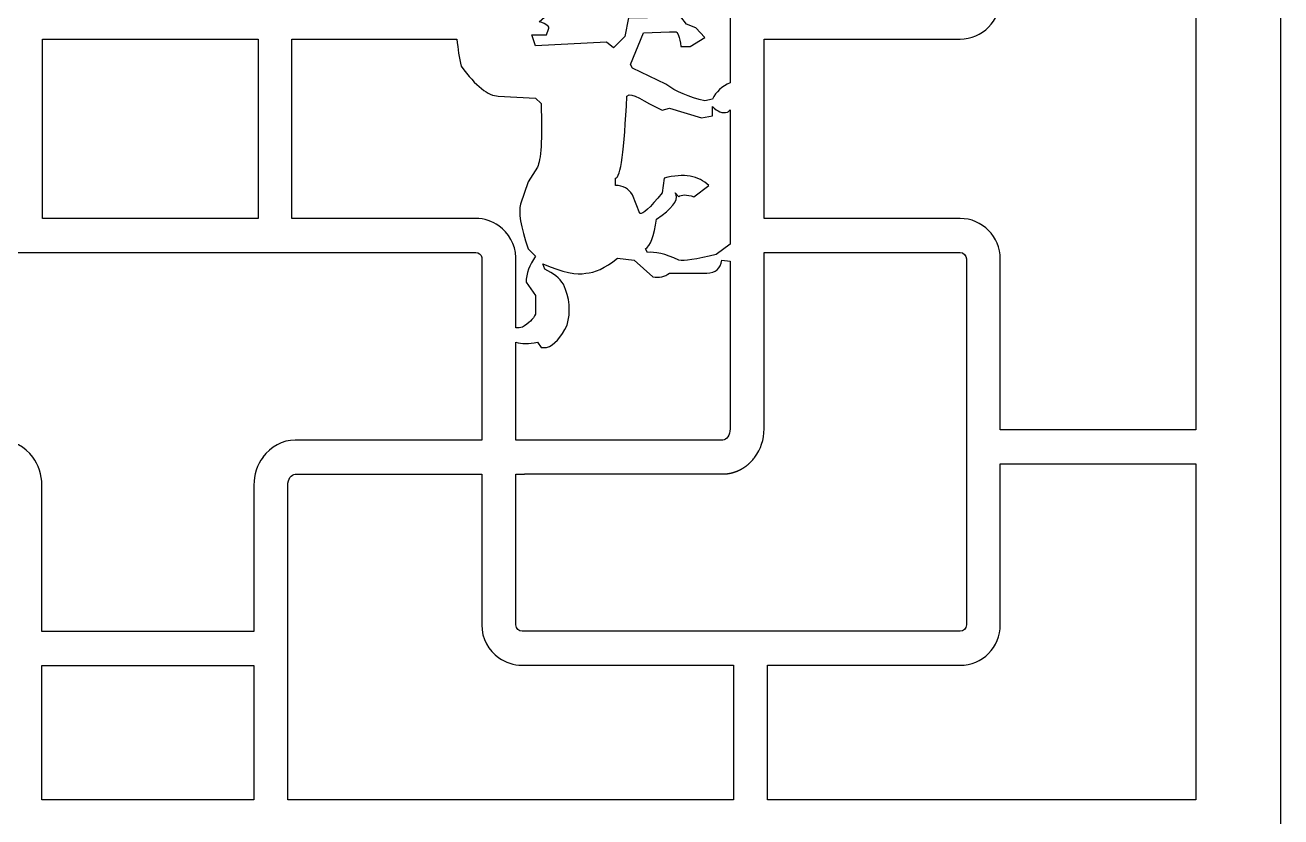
# Model space of a CAD drawing. Header units: centimetres. Extents: x 22.2 to 27, y -9 to 9.
# Drawn here: x 24.347 to 27, y 2.945 to 4.618 of the extents above; entities that cross this region are included whole.
import ezdxf

# ---------------------------------------------------------------- set-up
doc = ezdxf.new("R2010")
doc.units = ezdxf.units.CM
doc.header["$MEASUREMENT"] = 0
doc.layers.add('layer 1', color=7, linetype='Continuous')

msp = doc.modelspace()

# ---------------------------------------------------------------- linework, layer by layer
at = {"layer": 'layer 1', "color": 250}
for points, knots in [([(22.21547, -9.0002), (22.21547, -9.0002), (22.21547, 9.00077), (22.21547, 9.00077), (22.21547, 9.00077), (22.21547, 9.00077), (26.99978, 9.00077), (26.99978, 9.00077), (26.99978, 9.00077), (26.99978, 9.00077), (26.99978, -9.0002), (26.99978, -9.0002), (26.99978, -9.0002), (26.99978, -9.0002), (22.21547, -9.0002), (22.21547, -9.0002)], [0, 0, 0, 0, 0.2, 0.2, 0.2, 0.2, 0.4, 0.4, 0.4, 0.4, 0.6, 0.6, 0.6, 0.6, 1, 1, 1, 1]), ([(25.38268, 4.66163), (25.38268, 4.66163), (25.42098, 4.66486), (25.42098, 4.66486), (25.42098, 4.66486), (25.42098, 4.66486), (25.45634, 4.65688), (25.45634, 4.65688), (25.45634, 4.65688), (25.45634, 4.65688), (25.46046, 4.64904), (25.46046, 4.64904), (25.46046, 4.64904), (25.46046, 4.64904), (25.43294, 4.62525), (25.43294, 4.62525), (25.43294, 4.62525), (25.4485, 4.62024), (25.45506, 4.61509), (25.45261, 4.60982), (25.45261, 4.60982), (25.45261, 4.60982), (25.44837, 4.59773), (25.44837, 4.59773), (25.44837, 4.59773), (25.44837, 4.59773), (25.41712, 4.59773), (25.41712, 4.59773), (25.41712, 4.59773), (25.41712, 4.59773), (25.4251, 4.57433), (25.4251, 4.57433), (25.4251, 4.57433), (25.4251, 4.57433), (25.57464, 4.5823), (25.57464, 4.5823), (25.57464, 4.5823), (25.57464, 4.5823), (25.59007, 4.57021), (25.59007, 4.57021), (25.59007, 4.57021), (25.59007, 4.57021), (25.61386, 4.594), (25.61386, 4.594), (25.61386, 4.594), (25.61386, 4.594), (25.62171, 4.63322), (25.62171, 4.63322), (25.62171, 4.63322), (25.62171, 4.63322), (25.66131, 4.63322), (25.66131, 4.63322), (25.66131, 4.63322), (25.66131, 4.63322), (25.73203, 4.63561), (25.73203, 4.63561), (25.73203, 4.63561), (25.73203, 4.63561), (25.74374, 4.61979), (25.74374, 4.61979), (25.74374, 4.61979), (25.74374, 4.61979), (25.76341, 4.6122), (25.76341, 4.6122), (25.76341, 4.6122), (25.76341, 4.6122), (25.78296, 4.59227), (25.78296, 4.59227), (25.78296, 4.59227), (25.78296, 4.59227), (25.75171, 4.5726), (25.75171, 4.5726), (25.75171, 4.5726), (25.75171, 4.5726), (25.73203, 4.5726), (25.73203, 4.5726), (25.73203, 4.5726), (25.72934, 4.59369), (25.72535, 4.60423), (25.72008, 4.60423), (25.72008, 4.60423), (25.72008, 4.60423), (25.70838, 4.60423), (25.70838, 4.60423), (25.70838, 4.60423), (25.70838, 4.60423), (25.65334, 4.60185), (25.65334, 4.60185), (25.65334, 4.60185), (25.65334, 4.60185), (25.62582, 4.53485), (25.62582, 4.53485), (25.62582, 4.53485), (25.62582, 4.53485), (25.62968, 4.52688), (25.62968, 4.52688), (25.62968, 4.52688), (25.62968, 4.52688), (25.7004, 4.49313), (25.7004, 4.49313), (25.7004, 4.49313), (25.72149, 4.47757), (25.74901, 4.46574), (25.78296, 4.45776), (25.78296, 4.45776), (25.78296, 4.45776), (25.79877, 4.46188), (25.79877, 4.46188), (25.79877, 4.46188), (25.80653, 4.47702), (25.81888, 4.48851), (25.83606, 4.49635), (25.83606, 4.49635), (25.83606, 4.49635), (25.83606, 4.99721), (25.83606, 4.99721), (25.83606, 4.99721), (25.83606, 5.01005), (25.82901, 5.02056), (25.82038, 5.02056), (25.82038, 5.02056), (25.82038, 5.02056), (25.38358, 5.02056), (25.38358, 5.02056), (25.38358, 5.02056), (25.38358, 5.02056), (25.38358, 4.85424), (25.38358, 4.85424), (25.38358, 4.85424), (25.38358, 4.85424), (25.38353, 4.85424), (25.38353, 4.85424), (25.38353, 4.85424), (25.38353, 4.85424), (25.38353, 4.67406), (25.38353, 4.67406), (25.38353, 4.67406), (25.38353, 4.67306), (25.3835, 4.67207), (25.38347, 4.67108), (25.38347, 4.67108), (25.38347, 4.67108), (25.38353, 4.67082), (25.38353, 4.67082), (25.38353, 4.67082), (25.38341, 4.66771), (25.38312, 4.66465), (25.38268, 4.66163)], [0, 0, 0, 0, 0.0263158, 0.0263158, 0.0263158, 0.0263158, 0.0526316, 0.0526316, 0.0526316, 0.0526316, 0.0789474, 0.0789474, 0.0789474, 0.0789474, 0.1052632, 0.1052632, 0.1052632, 0.1052632, 0.1315789, 0.1315789, 0.1315789, 0.1315789, 0.1578947, 0.1578947, 0.1578947, 0.1578947, 0.1842105, 0.1842105, 0.1842105, 0.1842105, 0.2105263, 0.2105263, 0.2105263, 0.2105263, 0.2368421, 0.2368421, 0.2368421, 0.2368421, 0.2631579, 0.2631579, 0.2631579, 0.2631579, 0.2894737, 0.2894737, 0.2894737, 0.2894737, 0.3157895, 0.3157895, 0.3157895, 0.3157895, 0.3421053, 0.3421053, 0.3421053, 0.3421053, 0.3684211, 0.3684211, 0.3684211, 0.3684211, 0.3947368, 0.3947368, 0.3947368, 0.3947368, 0.4210526, 0.4210526, 0.4210526, 0.4210526, 0.4473684, 0.4473684, 0.4473684, 0.4473684, 0.4736842, 0.4736842, 0.4736842, 0.4736842, 0.5, 0.5, 0.5, 0.5, 0.5263158, 0.5263158, 0.5263158, 0.5263158, 0.5526316, 0.5526316, 0.5526316, 0.5526316, 0.5789474, 0.5789474, 0.5789474, 0.5789474, 0.6052632, 0.6052632, 0.6052632, 0.6052632, 0.6315789, 0.6315789, 0.6315789, 0.6315789, 0.6578947, 0.6578947, 0.6578947, 0.6578947, 0.6842105, 0.6842105, 0.6842105, 0.6842105, 0.7105263, 0.7105263, 0.7105263, 0.7105263, 0.7368421, 0.7368421, 0.7368421, 0.7368421, 0.7631579, 0.7631579, 0.7631579, 0.7631579, 0.7894737, 0.7894737, 0.7894737, 0.7894737, 0.8157895, 0.8157895, 0.8157895, 0.8157895, 0.8421053, 0.8421053, 0.8421053, 0.8421053, 0.8684211, 0.8684211, 0.8684211, 0.8684211, 0.8947368, 0.8947368, 0.8947368, 0.8947368, 0.9210526, 0.9210526, 0.9210526, 0.9210526, 0.9473684, 0.9473684, 0.9473684, 0.9473684, 1, 1, 1, 1]), ([(26.82037, 5.0225), (26.82037, 5.0225), (26.407, 5.0225), (26.407, 5.0225), (26.407, 5.0225), (26.407, 5.0225), (26.407, 4.67406), (26.407, 4.67406), (26.407, 4.67406), (26.407, 4.62706), (26.36889, 4.5886), (26.32232, 4.5886), (26.32232, 4.5886), (26.32232, 4.5886), (25.90783, 4.5886), (25.90783, 4.5886), (25.90783, 4.5886), (25.90783, 4.5886), (25.90783, 4.20939), (25.90783, 4.20939), (25.90783, 4.20939), (25.90783, 4.20939), (26.32232, 4.20939), (26.32232, 4.20939), (26.32232, 4.20939), (26.36889, 4.20939), (26.407, 4.17092), (26.407, 4.12392), (26.407, 4.12392), (26.407, 4.12392), (26.407, 3.76295), (26.407, 3.76295), (26.407, 3.76295), (26.407, 3.76295), (26.82037, 3.76295), (26.82037, 3.76295), (26.82037, 3.76295), (26.82037, 3.76295), (26.82037, 5.0225), (26.82037, 5.0225)], [0, 0, 0, 0, 0.0909091, 0.0909091, 0.0909091, 0.0909091, 0.1818182, 0.1818182, 0.1818182, 0.1818182, 0.2727273, 0.2727273, 0.2727273, 0.2727273, 0.3636364, 0.3636364, 0.3636364, 0.3636364, 0.4545455, 0.4545455, 0.4545455, 0.4545455, 0.5454545, 0.5454545, 0.5454545, 0.5454545, 0.6363636, 0.6363636, 0.6363636, 0.6363636, 0.7272727, 0.7272727, 0.7272727, 0.7272727, 0.8181818, 0.8181818, 0.8181818, 0.8181818, 1, 1, 1, 1]), ([(24.383, 4.5886), (24.383, 4.5886), (24.383, 4.20939), (24.383, 4.20939), (24.383, 4.20939), (24.383, 4.20939), (24.83864, 4.20939), (24.83864, 4.20939), (24.83864, 4.20939), (24.83864, 4.20939), (24.83864, 4.5886), (24.83864, 4.5886), (24.83864, 4.5886), (24.83864, 4.5886), (24.383, 4.5886), (24.383, 4.5886)], [0, 0, 0, 0, 0.2, 0.2, 0.2, 0.2, 0.4, 0.4, 0.4, 0.4, 0.6, 0.6, 0.6, 0.6, 1, 1, 1, 1]), ([(25.38353, 3.97853), (25.38788, 3.97822), (25.39244, 3.97866), (25.39719, 3.97987), (25.39719, 3.97987), (25.41057, 3.98771), (25.41982, 3.99684), (25.4251, 4.00739), (25.4251, 4.00739), (25.4251, 4.00739), (25.4251, 4.04661), (25.4251, 4.04661), (25.4251, 4.04661), (25.4251, 4.04661), (25.40517, 4.07451), (25.40517, 4.07451), (25.40517, 4.07451), (25.40517, 4.09277), (25.41172, 4.11116), (25.4251, 4.12955), (25.4251, 4.12955), (25.4251, 4.12955), (25.40928, 4.14536), (25.40928, 4.14536), (25.40928, 4.14536), (25.39346, 4.19255), (25.38819, 4.22393), (25.39346, 4.23949), (25.39346, 4.23949), (25.39346, 4.23949), (25.40928, 4.28694), (25.40928, 4.28694), (25.40928, 4.28694), (25.40928, 4.28694), (25.42882, 4.31818), (25.42882, 4.31818), (25.42882, 4.31818), (25.43667, 4.33156), (25.43924, 4.37618), (25.4368, 4.4523), (25.4368, 4.4523), (25.4368, 4.4523), (25.4251, 4.464), (25.4251, 4.464), (25.4251, 4.464), (25.4251, 4.464), (25.34627, 4.46812), (25.34627, 4.46812), (25.34627, 4.46812), (25.32518, 4.46812), (25.29895, 4.48908), (25.26758, 4.53113), (25.26758, 4.53113), (25.26379, 4.54851), (25.26088, 4.56766), (25.25886, 4.5886), (25.25886, 4.5886), (25.25886, 4.5886), (24.91041, 4.5886), (24.91041, 4.5886), (24.91041, 4.5886), (24.91041, 4.5886), (24.91041, 4.20939), (24.91041, 4.20939), (24.91041, 4.20939), (24.91041, 4.20939), (25.29885, 4.20939), (25.29885, 4.20939), (25.29885, 4.20939), (25.3169, 4.20939), (25.33368, 4.2036), (25.34746, 4.19378), (25.34746, 4.19378), (25.34746, 4.19378), (25.34749, 4.19381), (25.34749, 4.19381), (25.34749, 4.19381), (25.36846, 4.17889), (25.3825, 4.15464), (25.38353, 4.12717), (25.38353, 4.12717), (25.38353, 4.12717), (25.38347, 4.12691), (25.38347, 4.12691), (25.38347, 4.12691), (25.3835, 4.12592), (25.38353, 4.12492), (25.38353, 4.12392), (25.38353, 4.12392), (25.38353, 4.12392), (25.38353, 3.97853), (25.38353, 3.97853)], [0, 0, 0, 0, 0.0416667, 0.0416667, 0.0416667, 0.0416667, 0.0833333, 0.0833333, 0.0833333, 0.0833333, 0.125, 0.125, 0.125, 0.125, 0.1666667, 0.1666667, 0.1666667, 0.1666667, 0.2083333, 0.2083333, 0.2083333, 0.2083333, 0.25, 0.25, 0.25, 0.25, 0.2916667, 0.2916667, 0.2916667, 0.2916667, 0.3333333, 0.3333333, 0.3333333, 0.3333333, 0.375, 0.375, 0.375, 0.375, 0.4166667, 0.4166667, 0.4166667, 0.4166667, 0.4583333, 0.4583333, 0.4583333, 0.4583333, 0.5, 0.5, 0.5, 0.5, 0.5416667, 0.5416667, 0.5416667, 0.5416667, 0.5833333, 0.5833333, 0.5833333, 0.5833333, 0.625, 0.625, 0.625, 0.625, 0.6666667, 0.6666667, 0.6666667, 0.6666667, 0.7083333, 0.7083333, 0.7083333, 0.7083333, 0.75, 0.75, 0.75, 0.75, 0.7916667, 0.7916667, 0.7916667, 0.7916667, 0.8333333, 0.8333333, 0.8333333, 0.8333333, 0.875, 0.875, 0.875, 0.875, 0.9166667, 0.9166667, 0.9166667, 0.9166667, 1, 1, 1, 1]), ([(25.83606, 4.43912), (25.83453, 4.4368), (25.83265, 4.43521), (25.83041, 4.43436), (25.83041, 4.43436), (25.82023, 4.43051), (25.80932, 4.43552), (25.79877, 4.44606), (25.79877, 4.44606), (25.79877, 4.44606), (25.79877, 4.42652), (25.79877, 4.42652), (25.79877, 4.42652), (25.79877, 4.42652), (25.77537, 4.4224), (25.77537, 4.4224), (25.77537, 4.4224), (25.77537, 4.4224), (25.70838, 4.44233), (25.70838, 4.44233), (25.70838, 4.44233), (25.70838, 4.44233), (25.69256, 4.43822), (25.69256, 4.43822), (25.69256, 4.43822), (25.65308, 4.45648), (25.62827, 4.4784), (25.61798, 4.46812), (25.61798, 4.46812), (25.61271, 4.35265), (25.60473, 4.29491), (25.59419, 4.29491), (25.59419, 4.29491), (25.59419, 4.29491), (25.59419, 4.27909), (25.59419, 4.27909), (25.59419, 4.27909), (25.61001, 4.27909), (25.62184, 4.27253), (25.62968, 4.25942), (25.62968, 4.25942), (25.62968, 4.25942), (25.6455, 4.21994), (25.6455, 4.21994), (25.6455, 4.21994), (25.65077, 4.21737), (25.66646, 4.23177), (25.69256, 4.26328), (25.69256, 4.26328), (25.69256, 4.26328), (25.69667, 4.29491), (25.69667, 4.29491), (25.69667, 4.29491), (25.73859, 4.30545), (25.76997, 4.30018), (25.79093, 4.27909), (25.79093, 4.27909), (25.79093, 4.27909), (25.75955, 4.2553), (25.75955, 4.2553), (25.75955, 4.2553), (25.74374, 4.26058), (25.73319, 4.26058), (25.72792, 4.2553), (25.72792, 4.2553), (25.72792, 4.2553), (25.72008, 4.26328), (25.72008, 4.26328), (25.72008, 4.26328), (25.72805, 4.25273), (25.71892, 4.23692), (25.69256, 4.21608), (25.69256, 4.21608), (25.69256, 4.21608), (25.68086, 4.20824), (25.68086, 4.20824), (25.68086, 4.20824), (25.67558, 4.17159), (25.66761, 4.15063), (25.65707, 4.14536), (25.65707, 4.14536), (25.65707, 4.14536), (25.66131, 4.13739), (25.66131, 4.13739), (25.66131, 4.13739), (25.67687, 4.13996), (25.69912, 4.13469), (25.72792, 4.12157), (25.72792, 4.12157), (25.73846, 4.119), (25.7647, 4.12299), (25.80675, 4.13327), (25.80675, 4.13327), (25.80675, 4.13327), (25.83606, 4.15512), (25.83606, 4.15512), (25.83606, 4.15512), (25.83606, 4.15512), (25.83606, 4.43912), (25.83606, 4.43912)], [0, 0, 0, 0, 0.0384615, 0.0384615, 0.0384615, 0.0384615, 0.0769231, 0.0769231, 0.0769231, 0.0769231, 0.1153846, 0.1153846, 0.1153846, 0.1153846, 0.1538462, 0.1538462, 0.1538462, 0.1538462, 0.1923077, 0.1923077, 0.1923077, 0.1923077, 0.2307692, 0.2307692, 0.2307692, 0.2307692, 0.2692308, 0.2692308, 0.2692308, 0.2692308, 0.3076923, 0.3076923, 0.3076923, 0.3076923, 0.3461538, 0.3461538, 0.3461538, 0.3461538, 0.3846154, 0.3846154, 0.3846154, 0.3846154, 0.4230769, 0.4230769, 0.4230769, 0.4230769, 0.4615385, 0.4615385, 0.4615385, 0.4615385, 0.5, 0.5, 0.5, 0.5, 0.5384615, 0.5384615, 0.5384615, 0.5384615, 0.5769231, 0.5769231, 0.5769231, 0.5769231, 0.6153846, 0.6153846, 0.6153846, 0.6153846, 0.6538462, 0.6538462, 0.6538462, 0.6538462, 0.6923077, 0.6923077, 0.6923077, 0.6923077, 0.7307692, 0.7307692, 0.7307692, 0.7307692, 0.7692308, 0.7692308, 0.7692308, 0.7692308, 0.8076923, 0.8076923, 0.8076923, 0.8076923, 0.8461538, 0.8461538, 0.8461538, 0.8461538, 0.8846154, 0.8846154, 0.8846154, 0.8846154, 0.9230769, 0.9230769, 0.9230769, 0.9230769, 1, 1, 1, 1]), ([(24.82986, 3.33628), (24.82986, 3.33628), (24.82986, 3.64558), (24.82986, 3.64558), (24.82986, 3.64558), (24.82986, 3.66804), (24.83712, 3.68873), (24.8492, 3.70505), (24.8492, 3.70505), (24.8492, 3.70505), (24.84909, 3.70519), (24.84909, 3.70519), (24.84909, 3.70519), (24.86515, 3.72697), (24.8898, 3.74098), (24.91731, 3.74098), (24.91731, 3.74098), (24.91731, 3.74098), (25.21077, 3.74098), (25.21077, 3.74098), (25.21077, 3.74098), (25.21077, 3.74098), (25.21077, 3.74118), (25.21077, 3.74118), (25.21077, 3.74118), (25.21077, 3.74118), (25.31139, 3.74118), (25.31139, 3.74118), (25.31139, 3.74118), (25.31139, 3.74118), (25.31139, 4.12392), (25.31139, 4.12392), (25.31139, 4.12392), (25.31139, 4.12492), (25.31141, 4.12592), (25.31145, 4.12691), (25.31145, 4.12691), (25.31015, 4.13301), (25.30497, 4.13762), (25.29885, 4.13762), (25.29885, 4.13762), (25.29885, 4.13762), (23.88999, 4.13762), (23.88999, 4.13762), (23.88999, 4.13762), (23.88395, 4.13762), (23.87883, 4.13315), (23.87745, 4.12717), (23.87745, 4.12717), (23.87745, 4.12717), (23.87745, 4.12717), (23.87745, 4.12717), (23.87745, 4.12717), (23.87745, 4.12717), (23.87744, 4.12716), (23.87744, 4.12716), (23.87744, 4.12716), (23.87744, 4.12716), (23.87742, 4.12707), (23.87742, 4.12707), (23.87742, 4.12707), (23.87742, 4.12707), (23.87741, 4.12702), (23.87741, 4.12702), (23.87741, 4.12702), (23.87741, 4.12702), (23.87741, 4.12701), (23.87741, 4.12701), (23.87741, 4.12701), (23.87741, 4.12701), (23.8774, 4.12697), (23.8774, 4.12697), (23.8774, 4.12697), (23.8774, 4.12697), (23.87734, 4.12667), (23.87734, 4.12667), (23.87734, 4.12667), (23.87734, 4.12667), (23.87734, 4.12667), (23.87734, 4.12667), (23.87734, 4.12667), (23.87734, 4.12667), (23.87729, 4.12638), (23.87729, 4.12638), (23.87729, 4.12638), (23.87729, 4.12638), (23.87728, 4.12634), (23.87728, 4.12634), (23.87728, 4.12634), (23.87728, 4.12634), (23.87728, 4.12633), (23.87728, 4.12633), (23.87728, 4.12633), (23.87728, 4.12633), (23.87723, 4.12603), (23.87723, 4.12603), (23.87723, 4.12603), (23.87723, 4.12603), (23.87722, 4.126), (23.87722, 4.126), (23.87722, 4.126), (23.87722, 4.126), (23.87722, 4.12598), (23.87722, 4.12598), (23.87722, 4.12598), (23.87722, 4.12598), (23.87721, 4.12593), (23.87721, 4.12593), (23.87721, 4.12593), (23.87714, 4.12539), (23.87709, 4.12484), (23.87708, 4.12429), (23.87708, 4.12429), (23.87708, 4.12429), (23.87708, 4.12427), (23.87708, 4.12427), (23.87708, 4.12427), (23.87708, 4.12427), (23.87708, 4.12392), (23.87708, 4.12392), (23.87708, 4.12392), (23.87708, 4.12392), (23.87708, 3.9096), (23.87708, 3.9096), (23.87708, 3.9096), (23.87708, 3.9096), (23.87751, 3.9096), (23.87751, 3.9096), (23.87751, 3.9096), (23.87751, 3.9096), (23.87751, 3.74118), (23.87751, 3.74118), (23.87751, 3.74118), (23.87751, 3.74118), (24.00104, 3.74118), (24.00104, 3.74118), (24.00104, 3.74118), (24.00104, 3.74118), (24.00104, 3.74098), (24.00104, 3.74098), (24.00104, 3.74098), (24.00104, 3.74098), (24.2945, 3.74098), (24.2945, 3.74098), (24.2945, 3.74098), (24.322, 3.74098), (24.34665, 3.72697), (24.36271, 3.70519), (24.36271, 3.70519), (24.36271, 3.70519), (24.36261, 3.70505), (24.36261, 3.70505), (24.36261, 3.70505), (24.37469, 3.68873), (24.38194, 3.66803), (24.38194, 3.64558), (24.38194, 3.64558), (24.38194, 3.64558), (24.38194, 3.33628), (24.38194, 3.33628), (24.38194, 3.33628), (24.38194, 3.33628), (24.82986, 3.33628), (24.82986, 3.33628)], [0, 0, 0, 0, 0.0238095, 0.0238095, 0.0238095, 0.0238095, 0.047619, 0.047619, 0.047619, 0.047619, 0.0714286, 0.0714286, 0.0714286, 0.0714286, 0.0952381, 0.0952381, 0.0952381, 0.0952381, 0.1190476, 0.1190476, 0.1190476, 0.1190476, 0.1428571, 0.1428571, 0.1428571, 0.1428571, 0.1666667, 0.1666667, 0.1666667, 0.1666667, 0.1904762, 0.1904762, 0.1904762, 0.1904762, 0.2142857, 0.2142857, 0.2142857, 0.2142857, 0.2380952, 0.2380952, 0.2380952, 0.2380952, 0.2619048, 0.2619048, 0.2619048, 0.2619048, 0.2857143, 0.2857143, 0.2857143, 0.2857143, 0.3095238, 0.3095238, 0.3095238, 0.3095238, 0.3333333, 0.3333333, 0.3333333, 0.3333333, 0.3571429, 0.3571429, 0.3571429, 0.3571429, 0.3809524, 0.3809524, 0.3809524, 0.3809524, 0.4047619, 0.4047619, 0.4047619, 0.4047619, 0.4285714, 0.4285714, 0.4285714, 0.4285714, 0.452381, 0.452381, 0.452381, 0.452381, 0.4761905, 0.4761905, 0.4761905, 0.4761905, 0.5, 0.5, 0.5, 0.5, 0.5238095, 0.5238095, 0.5238095, 0.5238095, 0.547619, 0.547619, 0.547619, 0.547619, 0.5714286, 0.5714286, 0.5714286, 0.5714286, 0.5952381, 0.5952381, 0.5952381, 0.5952381, 0.6190476, 0.6190476, 0.6190476, 0.6190476, 0.6428571, 0.6428571, 0.6428571, 0.6428571, 0.6666667, 0.6666667, 0.6666667, 0.6666667, 0.6904762, 0.6904762, 0.6904762, 0.6904762, 0.7142857, 0.7142857, 0.7142857, 0.7142857, 0.7380952, 0.7380952, 0.7380952, 0.7380952, 0.7619048, 0.7619048, 0.7619048, 0.7619048, 0.7857143, 0.7857143, 0.7857143, 0.7857143, 0.8095238, 0.8095238, 0.8095238, 0.8095238, 0.8333333, 0.8333333, 0.8333333, 0.8333333, 0.8571429, 0.8571429, 0.8571429, 0.8571429, 0.8809524, 0.8809524, 0.8809524, 0.8809524, 0.9047619, 0.9047619, 0.9047619, 0.9047619, 0.9285714, 0.9285714, 0.9285714, 0.9285714, 0.952381, 0.952381, 0.952381, 0.952381, 1, 1, 1, 1]), ([(25.83606, 4.11922), (25.83606, 4.11922), (25.8187, 4.12157), (25.8187, 4.12157), (25.8187, 4.12157), (25.816, 4.10319), (25.80546, 4.09406), (25.78707, 4.09406), (25.78707, 4.09406), (25.78707, 4.09406), (25.70838, 4.09406), (25.70838, 4.09406), (25.70838, 4.09406), (25.69783, 4.08634), (25.686, 4.08364), (25.67301, 4.08621), (25.67301, 4.08621), (25.67301, 4.08621), (25.63341, 4.12157), (25.63341, 4.12157), (25.63341, 4.12157), (25.63341, 4.12157), (25.59805, 4.1253), (25.59805, 4.1253), (25.59805, 4.1253), (25.57182, 4.10447), (25.5497, 4.09406), (25.53131, 4.09406), (25.53131, 4.09406), (25.51292, 4.08878), (25.4827, 4.09534), (25.44053, 4.1136), (25.44053, 4.1136), (25.44053, 4.1136), (25.44464, 4.10203), (25.44464, 4.10203), (25.44464, 4.10203), (25.46303, 4.09393), (25.47602, 4.08338), (25.48386, 4.0704), (25.48386, 4.0704), (25.49711, 4.04146), (25.49981, 4.01253), (25.4917, 3.98373), (25.4917, 3.98373), (25.47872, 3.95762), (25.46419, 3.94194), (25.44837, 3.93666), (25.44837, 3.93666), (25.44837, 3.93666), (25.4368, 3.93666), (25.4368, 3.93666), (25.4368, 3.93666), (25.4368, 3.93666), (25.42882, 3.94824), (25.42882, 3.94824), (25.42882, 3.94824), (25.41088, 3.94423), (25.39578, 3.94422), (25.38353, 3.9482), (25.38353, 3.9482), (25.38353, 3.9482), (25.38353, 3.94374), (25.38353, 3.94374), (25.38353, 3.94374), (25.38353, 3.94374), (25.38358, 3.94374), (25.38358, 3.94374), (25.38358, 3.94374), (25.38358, 3.94374), (25.38358, 3.74118), (25.38358, 3.74118), (25.38358, 3.74118), (25.38358, 3.74118), (25.82038, 3.74118), (25.82038, 3.74118), (25.82038, 3.74118), (25.829, 3.74118), (25.83606, 3.75168), (25.83606, 3.76452), (25.83606, 3.76452), (25.83606, 3.76452), (25.83606, 4.11922), (25.83606, 4.11922)], [0, 0, 0, 0, 0.0454545, 0.0454545, 0.0454545, 0.0454545, 0.0909091, 0.0909091, 0.0909091, 0.0909091, 0.1363636, 0.1363636, 0.1363636, 0.1363636, 0.1818182, 0.1818182, 0.1818182, 0.1818182, 0.2272727, 0.2272727, 0.2272727, 0.2272727, 0.2727273, 0.2727273, 0.2727273, 0.2727273, 0.3181818, 0.3181818, 0.3181818, 0.3181818, 0.3636364, 0.3636364, 0.3636364, 0.3636364, 0.4090909, 0.4090909, 0.4090909, 0.4090909, 0.4545455, 0.4545455, 0.4545455, 0.4545455, 0.5, 0.5, 0.5, 0.5, 0.5454545, 0.5454545, 0.5454545, 0.5454545, 0.5909091, 0.5909091, 0.5909091, 0.5909091, 0.6363636, 0.6363636, 0.6363636, 0.6363636, 0.6818182, 0.6818182, 0.6818182, 0.6818182, 0.7272727, 0.7272727, 0.7272727, 0.7272727, 0.7727273, 0.7727273, 0.7727273, 0.7727273, 0.8181818, 0.8181818, 0.8181818, 0.8181818, 0.8636364, 0.8636364, 0.8636364, 0.8636364, 0.9090909, 0.9090909, 0.9090909, 0.9090909, 1, 1, 1, 1]), ([(25.38358, 3.66893), (25.38358, 3.66893), (25.38358, 3.35053), (25.38358, 3.35053), (25.38358, 3.35053), (25.38358, 3.343), (25.3894, 3.33683), (25.39649, 3.33683), (25.39649, 3.33683), (25.39649, 3.33683), (26.32232, 3.33683), (26.32232, 3.33683), (26.32232, 3.33683), (26.32942, 3.33683), (26.33523, 3.34299), (26.33523, 3.35053), (26.33523, 3.35053), (26.33523, 3.35053), (26.33523, 4.12392), (26.33523, 4.12392), (26.33523, 4.12392), (26.33523, 4.13146), (26.32942, 4.13762), (26.32232, 4.13762), (26.32232, 4.13762), (26.32232, 4.13762), (25.90783, 4.13762), (25.90783, 4.13762), (25.90783, 4.13762), (25.90783, 4.13762), (25.90783, 3.76453), (25.90783, 3.76453), (25.90783, 3.76453), (25.90783, 3.74214), (25.90061, 3.72149), (25.88859, 3.70519), (25.88859, 3.70519), (25.88859, 3.70519), (25.88859, 3.70519), (25.88859, 3.70519), (25.88859, 3.70519), (25.88859, 3.70519), (25.88839, 3.70493), (25.88839, 3.70493), (25.88839, 3.70493), (25.88799, 3.70438), (25.88757, 3.70383), (25.88715, 3.70329), (25.88715, 3.70329), (25.88715, 3.70329), (25.88699, 3.70308), (25.88699, 3.70308), (25.88699, 3.70308), (25.8865, 3.70245), (25.886, 3.70183), (25.88549, 3.70121), (25.88549, 3.70121), (25.88549, 3.70121), (25.88548, 3.7012), (25.88548, 3.7012), (25.88548, 3.7012), (25.88334, 3.6986), (25.88108, 3.69614), (25.87869, 3.69381), (25.87869, 3.69381), (25.87869, 3.69381), (25.87868, 3.69379), (25.87868, 3.69379), (25.87868, 3.69379), (25.87814, 3.69326), (25.87759, 3.69275), (25.87704, 3.69223), (25.87704, 3.69223), (25.87704, 3.69223), (25.87656, 3.69179), (25.87656, 3.69179), (25.87656, 3.69179), (25.87617, 3.69144), (25.87578, 3.69108), (25.87538, 3.69073), (25.87538, 3.69073), (25.87538, 3.69073), (25.87474, 3.69016), (25.87474, 3.69016), (25.87474, 3.69016), (25.87442, 3.68989), (25.8741, 3.68961), (25.87378, 3.68934), (25.87378, 3.68934), (25.87351, 3.68912), (25.87324, 3.6889), (25.87298, 3.68867), (25.87298, 3.68867), (25.87274, 3.68848), (25.87251, 3.68829), (25.87228, 3.6881), (25.87228, 3.6881), (25.8719, 3.6878), (25.87153, 3.68751), (25.87115, 3.68721), (25.87115, 3.68721), (25.87092, 3.68703), (25.8707, 3.68686), (25.87047, 3.68668), (25.87047, 3.68668), (25.87047, 3.68668), (25.86979, 3.68617), (25.86979, 3.68617), (25.86979, 3.68617), (25.86939, 3.68587), (25.86898, 3.68557), (25.86857, 3.68528), (25.86857, 3.68528), (25.86857, 3.68528), (25.8679, 3.68479), (25.8679, 3.68479), (25.8679, 3.68479), (25.8679, 3.68479), (25.86723, 3.68432), (25.86723, 3.68432), (25.86723, 3.68432), (25.86683, 3.68404), (25.86643, 3.68377), (25.86603, 3.68351), (25.86603, 3.68351), (25.86579, 3.68334), (25.86554, 3.68317), (25.86529, 3.68301), (25.86529, 3.68301), (25.86488, 3.68274), (25.86448, 3.68248), (25.86407, 3.68222), (25.86407, 3.68222), (25.86407, 3.68222), (25.86343, 3.68183), (25.86343, 3.68183), (25.86343, 3.68183), (25.86311, 3.68162), (25.86278, 3.68142), (25.86245, 3.68122), (25.86245, 3.68122), (25.86214, 3.68104), (25.86183, 3.68086), (25.86152, 3.68067), (25.86152, 3.68067), (25.86116, 3.68046), (25.86079, 3.68025), (25.86043, 3.68005), (25.86043, 3.68005), (25.86043, 3.68005), (25.85993, 3.67977), (25.85993, 3.67977), (25.85993, 3.67977), (25.85944, 3.67949), (25.85895, 3.67923), (25.85845, 3.67896), (25.85845, 3.67896), (25.85845, 3.67896), (25.85793, 3.67869), (25.85793, 3.67869), (25.85793, 3.67869), (25.85745, 3.67844), (25.85698, 3.6782), (25.8565, 3.67796), (25.8565, 3.67796), (25.85628, 3.67785), (25.85606, 3.67775), (25.85585, 3.67764), (25.85585, 3.67764), (25.85549, 3.67747), (25.85514, 3.6773), (25.85478, 3.67713), (25.85478, 3.67713), (25.85449, 3.67699), (25.8542, 3.67686), (25.85391, 3.67673), (25.85391, 3.67673), (25.85351, 3.67655), (25.85312, 3.67637), (25.85272, 3.6762), (25.85272, 3.6762), (25.85272, 3.6762), (25.8522, 3.67597), (25.8522, 3.67597), (25.8522, 3.67597), (25.85168, 3.67575), (25.85117, 3.67554), (25.85065, 3.67533), (25.85065, 3.67533), (25.85065, 3.67533), (25.85013, 3.67512), (25.85013, 3.67512), (25.85013, 3.67512), (25.84959, 3.6749), (25.84905, 3.67469), (25.8485, 3.67449), (25.8485, 3.67449), (25.8485, 3.67449), (25.84807, 3.67433), (25.84807, 3.67433), (25.84807, 3.67433), (25.84759, 3.67416), (25.84712, 3.67399), (25.84664, 3.67382), (25.84664, 3.67382), (25.84664, 3.67382), (25.84598, 3.6736), (25.84598, 3.6736), (25.84598, 3.6736), (25.84549, 3.67343), (25.845, 3.67327), (25.8445, 3.67312), (25.8445, 3.67312), (25.8445, 3.67312), (25.84411, 3.673), (25.84411, 3.673), (25.84411, 3.673), (25.84354, 3.67282), (25.84297, 3.67265), (25.84239, 3.67249), (25.84239, 3.67249), (25.84239, 3.67249), (25.84195, 3.67236), (25.84195, 3.67236), (25.84195, 3.67236), (25.84136, 3.6722), (25.84077, 3.67204), (25.84017, 3.67189), (25.84017, 3.67189), (25.84017, 3.67189), (25.83984, 3.6718), (25.83984, 3.6718), (25.83984, 3.6718), (25.83928, 3.67166), (25.83871, 3.67153), (25.83815, 3.6714), (25.83815, 3.6714), (25.83815, 3.6714), (25.83772, 3.67131), (25.83772, 3.67131), (25.83772, 3.67131), (25.83717, 3.67118), (25.83663, 3.67107), (25.83608, 3.67096), (25.83608, 3.67096), (25.83608, 3.67096), (25.83567, 3.67088), (25.83567, 3.67088), (25.83567, 3.67088), (25.83507, 3.67076), (25.83447, 3.67066), (25.83387, 3.67055), (25.83387, 3.67055), (25.83387, 3.67055), (25.83346, 3.67048), (25.83346, 3.67048), (25.83346, 3.67048), (25.83283, 3.67038), (25.8322, 3.67028), (25.83157, 3.67019), (25.83157, 3.67019), (25.83157, 3.67019), (25.83132, 3.67016), (25.83132, 3.67016), (25.83132, 3.67016), (25.83066, 3.67007), (25.82999, 3.66998), (25.82933, 3.66991), (25.82933, 3.66991), (25.82933, 3.66991), (25.82929, 3.66991), (25.82929, 3.66991), (25.82929, 3.66991), (25.82929, 3.66991), (25.82929, 3.6699), (25.82929, 3.6699), (25.82929, 3.6699), (25.82929, 3.6699), (25.82922, 3.6699), (25.82922, 3.6699), (25.82922, 3.6699), (25.82859, 3.66983), (25.82795, 3.66977), (25.82732, 3.66971), (25.82732, 3.66971), (25.82732, 3.66971), (25.82694, 3.66968), (25.82694, 3.66968), (25.82694, 3.66968), (25.82632, 3.66963), (25.82569, 3.66959), (25.82506, 3.66955), (25.82506, 3.66955), (25.82506, 3.66955), (25.82466, 3.66953), (25.82466, 3.66953), (25.82466, 3.66953), (25.82402, 3.66949), (25.82338, 3.66947), (25.82273, 3.66945), (25.82273, 3.66945), (25.82273, 3.66945), (25.82243, 3.66944), (25.82243, 3.66944), (25.82243, 3.66944), (25.82175, 3.66942), (25.82107, 3.66941), (25.82038, 3.66941), (25.82038, 3.66941), (25.82038, 3.66941), (25.40193, 3.66941), (25.40193, 3.66941), (25.40193, 3.66941), (25.40193, 3.66941), (25.40193, 3.66893), (25.40193, 3.66893), (25.40193, 3.66893), (25.40193, 3.66893), (25.38358, 3.66893), (25.38358, 3.66893)], [0, 0, 0, 0, 0.0123457, 0.0123457, 0.0123457, 0.0123457, 0.0246914, 0.0246914, 0.0246914, 0.0246914, 0.037037, 0.037037, 0.037037, 0.037037, 0.0493827, 0.0493827, 0.0493827, 0.0493827, 0.0617284, 0.0617284, 0.0617284, 0.0617284, 0.0740741, 0.0740741, 0.0740741, 0.0740741, 0.0864198, 0.0864198, 0.0864198, 0.0864198, 0.0987654, 0.0987654, 0.0987654, 0.0987654, 0.1111111, 0.1111111, 0.1111111, 0.1111111, 0.1234568, 0.1234568, 0.1234568, 0.1234568, 0.1358025, 0.1358025, 0.1358025, 0.1358025, 0.1481481, 0.1481481, 0.1481481, 0.1481481, 0.1604938, 0.1604938, 0.1604938, 0.1604938, 0.1728395, 0.1728395, 0.1728395, 0.1728395, 0.1851852, 0.1851852, 0.1851852, 0.1851852, 0.1975309, 0.1975309, 0.1975309, 0.1975309, 0.2098765, 0.2098765, 0.2098765, 0.2098765, 0.2222222, 0.2222222, 0.2222222, 0.2222222, 0.2345679, 0.2345679, 0.2345679, 0.2345679, 0.2469136, 0.2469136, 0.2469136, 0.2469136, 0.2592593, 0.2592593, 0.2592593, 0.2592593, 0.2716049, 0.2716049, 0.2716049, 0.2716049, 0.2839506, 0.2839506, 0.2839506, 0.2839506, 0.2962963, 0.2962963, 0.2962963, 0.2962963, 0.308642, 0.308642, 0.308642, 0.308642, 0.3209877, 0.3209877, 0.3209877, 0.3209877, 0.3333333, 0.3333333, 0.3333333, 0.3333333, 0.345679, 0.345679, 0.345679, 0.345679, 0.3580247, 0.3580247, 0.3580247, 0.3580247, 0.3703704, 0.3703704, 0.3703704, 0.3703704, 0.382716, 0.382716, 0.382716, 0.382716, 0.3950617, 0.3950617, 0.3950617, 0.3950617, 0.4074074, 0.4074074, 0.4074074, 0.4074074, 0.4197531, 0.4197531, 0.4197531, 0.4197531, 0.4320988, 0.4320988, 0.4320988, 0.4320988, 0.4444444, 0.4444444, 0.4444444, 0.4444444, 0.4567901, 0.4567901, 0.4567901, 0.4567901, 0.4691358, 0.4691358, 0.4691358, 0.4691358, 0.4814815, 0.4814815, 0.4814815, 0.4814815, 0.4938272, 0.4938272, 0.4938272, 0.4938272, 0.5061728, 0.5061728, 0.5061728, 0.5061728, 0.5185185, 0.5185185, 0.5185185, 0.5185185, 0.5308642, 0.5308642, 0.5308642, 0.5308642, 0.5432099, 0.5432099, 0.5432099, 0.5432099, 0.5555556, 0.5555556, 0.5555556, 0.5555556, 0.5679012, 0.5679012, 0.5679012, 0.5679012, 0.5802469, 0.5802469, 0.5802469, 0.5802469, 0.5925926, 0.5925926, 0.5925926, 0.5925926, 0.6049383, 0.6049383, 0.6049383, 0.6049383, 0.617284, 0.617284, 0.617284, 0.617284, 0.6296296, 0.6296296, 0.6296296, 0.6296296, 0.6419753, 0.6419753, 0.6419753, 0.6419753, 0.654321, 0.654321, 0.654321, 0.654321, 0.6666667, 0.6666667, 0.6666667, 0.6666667, 0.6790123, 0.6790123, 0.6790123, 0.6790123, 0.691358, 0.691358, 0.691358, 0.691358, 0.7037037, 0.7037037, 0.7037037, 0.7037037, 0.7160494, 0.7160494, 0.7160494, 0.7160494, 0.7283951, 0.7283951, 0.7283951, 0.7283951, 0.7407407, 0.7407407, 0.7407407, 0.7407407, 0.7530864, 0.7530864, 0.7530864, 0.7530864, 0.7654321, 0.7654321, 0.7654321, 0.7654321, 0.7777778, 0.7777778, 0.7777778, 0.7777778, 0.7901235, 0.7901235, 0.7901235, 0.7901235, 0.8024691, 0.8024691, 0.8024691, 0.8024691, 0.8148148, 0.8148148, 0.8148148, 0.8148148, 0.8271605, 0.8271605, 0.8271605, 0.8271605, 0.8395062, 0.8395062, 0.8395062, 0.8395062, 0.8518519, 0.8518519, 0.8518519, 0.8518519, 0.8641975, 0.8641975, 0.8641975, 0.8641975, 0.8765432, 0.8765432, 0.8765432, 0.8765432, 0.8888889, 0.8888889, 0.8888889, 0.8888889, 0.9012346, 0.9012346, 0.9012346, 0.9012346, 0.9135802, 0.9135802, 0.9135802, 0.9135802, 0.9259259, 0.9259259, 0.9259259, 0.9259259, 0.9382716, 0.9382716, 0.9382716, 0.9382716, 0.9506173, 0.9506173, 0.9506173, 0.9506173, 0.962963, 0.962963, 0.962963, 0.962963, 0.9753086, 0.9753086, 0.9753086, 0.9753086, 1, 1, 1, 1]), ([(26.82037, 3.69119), (26.82037, 3.69119), (26.407, 3.69119), (26.407, 3.69119), (26.407, 3.69119), (26.407, 3.69119), (26.407, 3.35053), (26.407, 3.35053), (26.407, 3.35053), (26.407, 3.30353), (26.36889, 3.26506), (26.32232, 3.26506), (26.32232, 3.26506), (26.32232, 3.26506), (25.91483, 3.26506), (25.91483, 3.26506), (25.91483, 3.26506), (25.91483, 3.26506), (25.91483, 2.98051), (25.91483, 2.98051), (25.91483, 2.98051), (25.91483, 2.98051), (26.82037, 2.98051), (26.82037, 2.98051), (26.82037, 2.98051), (26.82037, 2.98051), (26.82037, 3.69119), (26.82037, 3.69119)], [0, 0, 0, 0, 0.125, 0.125, 0.125, 0.125, 0.25, 0.25, 0.25, 0.25, 0.375, 0.375, 0.375, 0.375, 0.5, 0.5, 0.5, 0.5, 0.625, 0.625, 0.625, 0.625, 0.75, 0.75, 0.75, 0.75, 1, 1, 1, 1]), ([(24.90163, 2.98051), (24.90163, 2.98051), (25.84306, 2.98051), (25.84306, 2.98051), (25.84306, 2.98051), (25.84306, 2.98051), (25.84306, 3.26506), (25.84306, 3.26506), (25.84306, 3.26506), (25.84306, 3.26506), (25.39649, 3.26506), (25.39649, 3.26506), (25.39649, 3.26506), (25.37836, 3.26506), (25.36152, 3.27089), (25.3477, 3.28079), (25.3477, 3.28079), (25.3477, 3.28079), (25.34749, 3.28064), (25.34749, 3.28064), (25.34749, 3.28064), (25.3257, 3.29614), (25.31139, 3.32173), (25.31139, 3.35053), (25.31139, 3.35053), (25.31139, 3.35053), (25.31139, 3.66893), (25.31139, 3.66893), (25.31139, 3.66893), (25.31139, 3.66893), (24.91731, 3.66893), (24.91731, 3.66893), (24.91731, 3.66893), (24.90868, 3.66893), (24.90163, 3.65842), (24.90163, 3.64558), (24.90163, 3.64558), (24.90163, 3.64558), (24.90163, 2.98051), (24.90163, 2.98051)], [0, 0, 0, 0, 0.0909091, 0.0909091, 0.0909091, 0.0909091, 0.1818182, 0.1818182, 0.1818182, 0.1818182, 0.2727273, 0.2727273, 0.2727273, 0.2727273, 0.3636364, 0.3636364, 0.3636364, 0.3636364, 0.4545455, 0.4545455, 0.4545455, 0.4545455, 0.5454545, 0.5454545, 0.5454545, 0.5454545, 0.6363636, 0.6363636, 0.6363636, 0.6363636, 0.7272727, 0.7272727, 0.7272727, 0.7272727, 0.8181818, 0.8181818, 0.8181818, 0.8181818, 1, 1, 1, 1]), ([(24.38194, 2.98051), (24.38194, 2.98051), (24.82986, 2.98051), (24.82986, 2.98051), (24.82986, 2.98051), (24.82986, 2.98051), (24.82986, 3.26451), (24.82986, 3.26451), (24.82986, 3.26451), (24.82986, 3.26451), (24.38194, 3.26451), (24.38194, 3.26451), (24.38194, 3.26451), (24.38194, 3.26451), (24.38194, 2.98051), (24.38194, 2.98051)], [0, 0, 0, 0, 0.2, 0.2, 0.2, 0.2, 0.4, 0.4, 0.4, 0.4, 0.6, 0.6, 0.6, 0.6, 1, 1, 1, 1])]:
    msp.add_open_spline(points, degree=3, knots=knots, dxfattribs=at)

doc.saveas('drawing.dxf')
